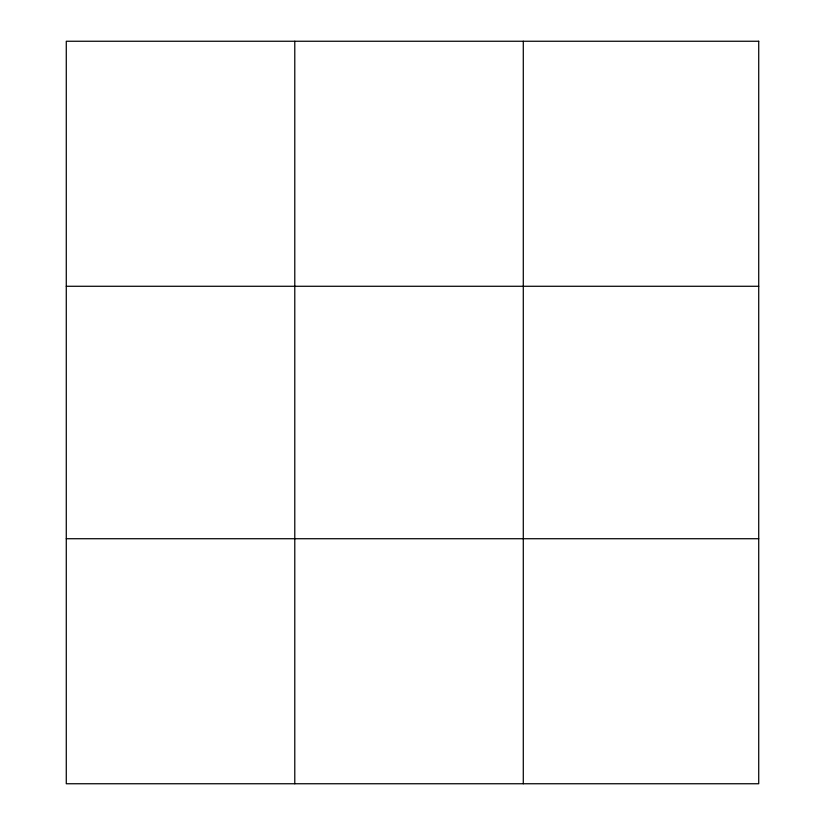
<?xml version="1.0" encoding="UTF-8"?>
<svg xmlns="http://www.w3.org/2000/svg" width="825" height="825" viewBox="0 0 825 825"><rect width="100%" height="100%" fill="white"/><g stroke="black" fill="none" stroke-linecap="round" stroke-linejoin="round"><path stroke-width="1.24" d="M294.783 783.75L294.783 41.25M523.287 783.75L523.287 41.25M66.278 286.275L758.722 286.275M66.278 538.725L758.722 538.725M758.722 41.25L758.722 783.75L66.278 783.75L66.278 41.25L758.722 41.25"/></g></svg>
